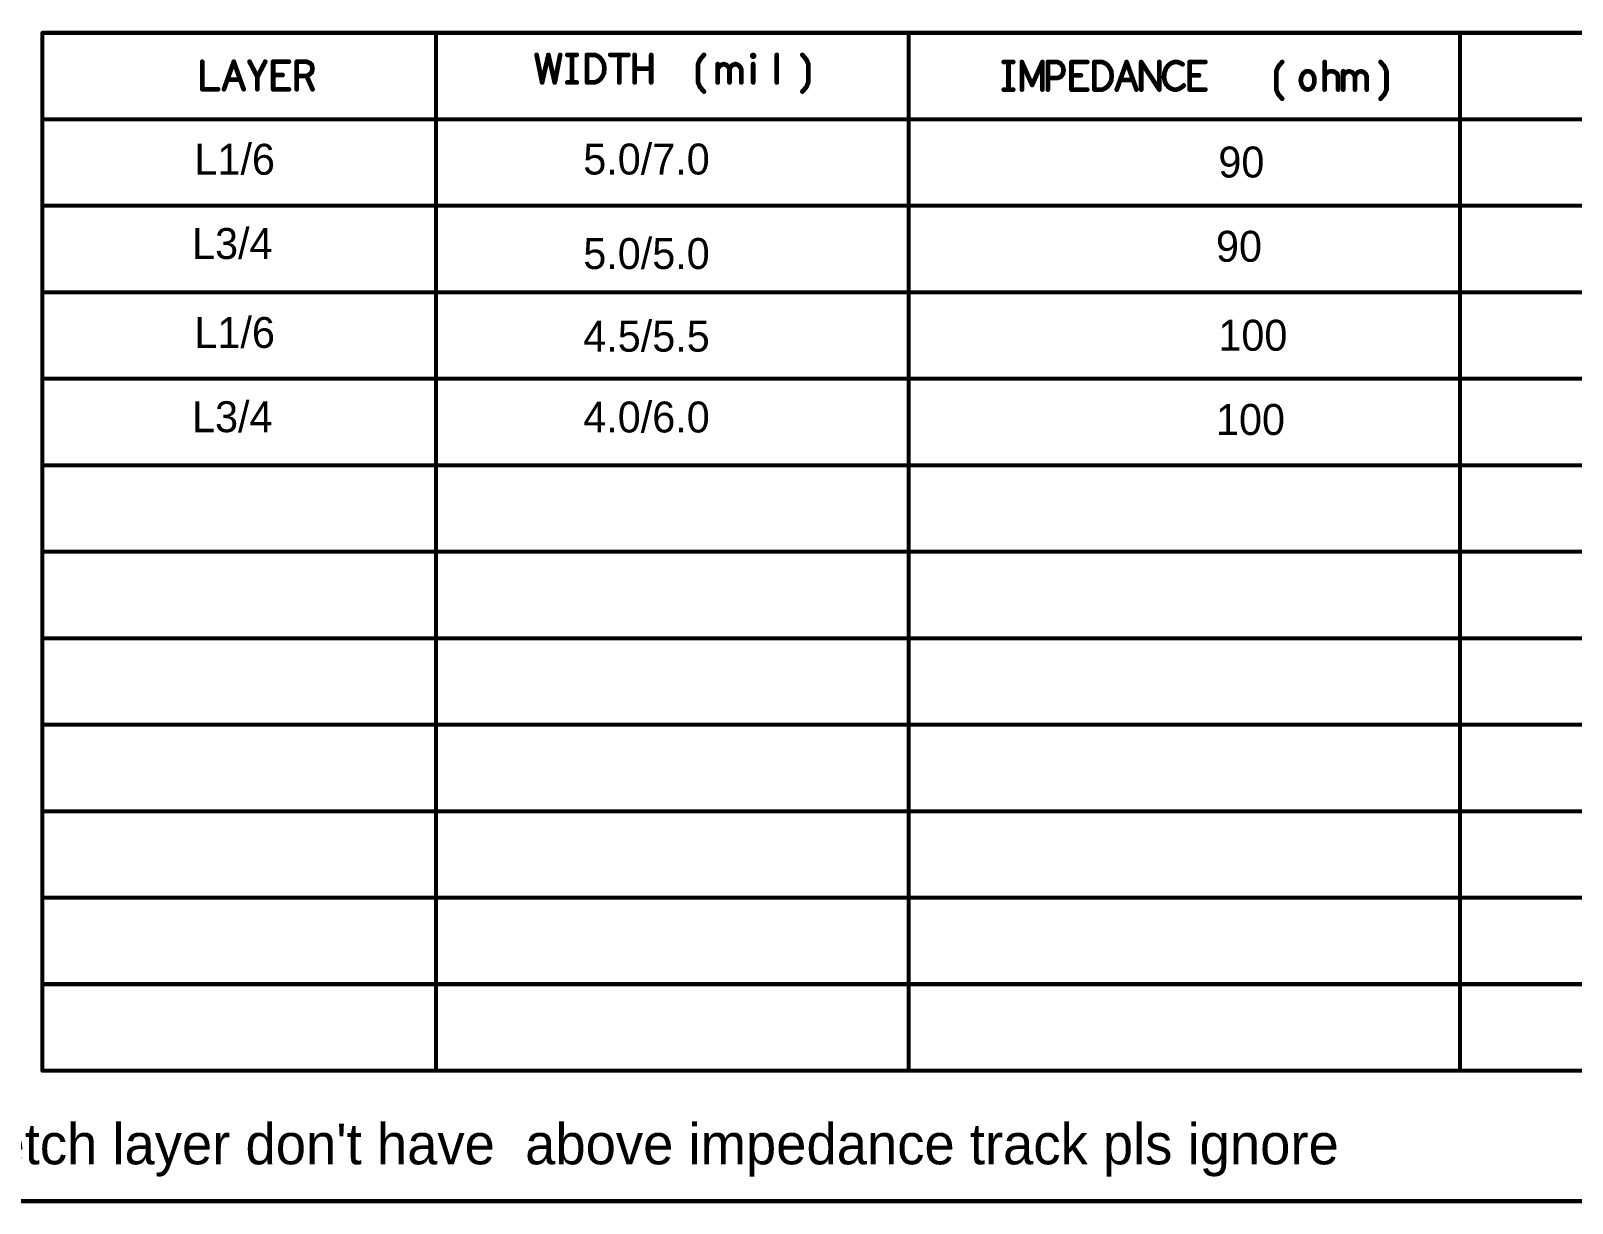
# Model space of a CAD drawing. Extents: x -2963 to -2452, y -1056 to -650.
# Drawn here: x -2617.59 to -2567.88, y -990.13 to -952.31 of the extents above; entities that cross this region are included whole.
import ezdxf

# ---------------------------------------------------------------- set-up
doc = ezdxf.new("R2010")
doc.units = 0
doc.header["$MEASUREMENT"] = 0
doc.layers.add('DRILLDRAWING', color=1, linetype='CONTINUOUS')

msp = doc.modelspace()

# ---------------------------------------------------------------- linework, layer by layer
at = {"layer": 'DRILLDRAWING'}
for points, const_width in [([(-2617.219, -952.376), (-2525.779, -952.376)], 0.13), ([(-2617.219, -952.376), (-2525.779, -952.376)], 0.13), ([(-2617.219, -952.376), (-2525.149, -952.376)], 0.13), ([(-2617.219, -985.856), (-2617.219, -952.376)], 0.13), ([(-2617.219, -952.376), (-2604.519, -952.376)], 0.13), ([(-2617.219, -985.856), (-2617.219, -952.376)], 0.13), ([(-2604.519, -985.856), (-2604.519, -952.376)], 0.13), ([(-2589.279, -952.376), (-2571.499, -952.376)], 0.13), ([(-2589.279, -985.856), (-2589.279, -952.376)], 0.13), ([(-2571.499, -952.376), (-2556.259, -952.376)], 0.13), ([(-2571.499, -985.856), (-2571.499, -952.376)], 0.13), ([(-2571.499, -985.856), (-2571.499, -952.376)], 0.13), ([(-2601.279, -953.087), (-2601.101, -953.976)], 0.152), ([(-2601.101, -953.976), (-2600.898, -953.087)], 0.152), ([(-2600.898, -953.087), (-2600.694, -953.976)], 0.152), ([(-2600.694, -953.976), (-2600.517, -953.087)], 0.152), ([(-2600.288, -953.087), (-2599.983, -953.087)], 0.152), ([(-2600.136, -953.976), (-2600.136, -953.087)], 0.152), ([(-2599.653, -953.976), (-2599.653, -953.087)], 0.152), ([(-2599.653, -953.087), (-2599.399, -953.087)], 0.152), ([(-2599.399, -953.087), (-2599.297, -953.131)], 0.152), ([(-2598.904, -953.087), (-2598.32, -953.087)], 0.152), ([(-2598.612, -953.976), (-2598.612, -953.087)], 0.152), ([(-2598.116, -953.976), (-2598.116, -953.087)], 0.152), ([(-2597.583, -953.976), (-2597.583, -953.087)], 0.152), ([(-2596.008, -953.235), (-2595.881, -953.087)], 0.152), ([(-2594.319, -953.101), (-2594.294, -953.087)], 0.152), ([(-2594.319, -953.131), (-2594.319, -953.101)], 0.152), ([(-2594.294, -953.087), (-2594.268, -953.101)], 0.152), ([(-2594.268, -953.131), (-2594.268, -953.101)], 0.152), ([(-2593.532, -953.976), (-2593.532, -953.087)], 0.152), ([(-2592.706, -953.087), (-2592.579, -953.235)], 0.152), ([(-2612.062, -954.196), (-2612.062, -953.307)], 0.152), ([(-2611.363, -954.196), (-2611.046, -953.307)], 0.152), ([(-2611.046, -953.307), (-2610.728, -954.196)], 0.152), ([(-2610.538, -953.307), (-2610.284, -953.796)], 0.152), ([(-2610.284, -953.796), (-2610.03, -953.307)], 0.152), ([(-2609.776, -954.196), (-2609.776, -953.307)], 0.152), ([(-2609.776, -953.307), (-2609.268, -953.307)], 0.152), ([(-2609.014, -954.196), (-2609.014, -953.307)], 0.152), ([(-2609.014, -953.307), (-2608.696, -953.307)], 0.152), ([(-2608.696, -953.307), (-2608.595, -953.351)], 0.152), ([(-2608.595, -953.351), (-2608.531, -953.41)], 0.152), ([(-2608.531, -953.41), (-2608.506, -953.529)], 0.152), ([(-2608.531, -953.648), (-2608.506, -953.529)], 0.152), ([(-2599.297, -953.131), (-2599.221, -953.19)], 0.152), ([(-2599.221, -953.19), (-2599.158, -953.279)], 0.152), ([(-2599.158, -953.279), (-2599.107, -953.383)], 0.152), ([(-2599.107, -953.383), (-2599.094, -953.531)], 0.152), ([(-2599.107, -953.679), (-2599.094, -953.531)], 0.152), ([(-2598.116, -953.531), (-2597.583, -953.531)], 0.152), ([(-2596.072, -953.383), (-2596.008, -953.235)], 0.152), ([(-2596.072, -953.976), (-2596.072, -953.383)], 0.152), ([(-2595.437, -953.976), (-2595.437, -953.383)], 0.152), ([(-2595.437, -953.546), (-2595.399, -953.472)], 0.152), ([(-2595.399, -953.472), (-2595.335, -953.413)], 0.152), ([(-2595.335, -953.413), (-2595.246, -953.383)], 0.152), ([(-2595.246, -953.383), (-2595.157, -953.413)], 0.152), ([(-2595.157, -953.413), (-2595.094, -953.472)], 0.152), ([(-2595.094, -953.472), (-2595.056, -953.546)], 0.152), ([(-2595.056, -953.546), (-2595.018, -953.472)], 0.152), ([(-2595.056, -953.976), (-2595.056, -953.546)], 0.152), ([(-2595.018, -953.472), (-2594.954, -953.413)], 0.152), ([(-2594.954, -953.413), (-2594.865, -953.383)], 0.152), ([(-2594.865, -953.383), (-2594.776, -953.413)], 0.152), ([(-2594.776, -953.413), (-2594.713, -953.472)], 0.152), ([(-2594.713, -953.472), (-2594.675, -953.561)], 0.152), ([(-2594.675, -953.976), (-2594.675, -953.561)], 0.152), ([(-2594.319, -953.131), (-2594.294, -953.146)], 0.152), ([(-2594.294, -953.146), (-2594.268, -953.131)], 0.152), ([(-2594.294, -953.976), (-2594.294, -953.383)], 0.152), ([(-2592.579, -953.235), (-2592.516, -953.383)], 0.152), ([(-2592.516, -953.976), (-2592.516, -953.383)], 0.152), ([(-2586.21, -953.317), (-2585.905, -953.317)], 0.152), ([(-2586.058, -954.206), (-2586.058, -953.317)], 0.152), ([(-2585.626, -954.206), (-2585.626, -953.317)], 0.152), ([(-2585.626, -953.317), (-2585.296, -954.058)], 0.152), ([(-2585.296, -954.058), (-2584.965, -953.317)], 0.152), ([(-2584.965, -954.206), (-2584.965, -953.317)], 0.152), ([(-2584.788, -954.206), (-2584.788, -953.317)], 0.152), ([(-2584.788, -953.317), (-2584.483, -953.317)], 0.152), ([(-2584.483, -953.317), (-2584.381, -953.361)], 0.152), ([(-2584.381, -953.361), (-2584.305, -953.465)], 0.152), ([(-2584.305, -953.465), (-2584.28, -953.583)], 0.152), ([(-2584.305, -953.702), (-2584.28, -953.583)], 0.152), ([(-2584.026, -954.206), (-2584.026, -953.317)], 0.152), ([(-2584.026, -953.317), (-2583.518, -953.317)], 0.152), ([(-2583.289, -954.206), (-2583.289, -953.317)], 0.152), ([(-2583.289, -953.317), (-2583.035, -953.317)], 0.152), ([(-2583.035, -953.317), (-2582.933, -953.361)], 0.152), ([(-2582.933, -953.361), (-2582.857, -953.42)], 0.152), ([(-2582.857, -953.42), (-2582.794, -953.509)], 0.152), ([(-2582.794, -953.509), (-2582.743, -953.613)], 0.152), ([(-2582.565, -954.206), (-2582.248, -953.317)], 0.152), ([(-2582.248, -953.317), (-2581.93, -954.206)], 0.152), ([(-2581.778, -954.206), (-2581.778, -953.317)], 0.152), ([(-2581.778, -953.317), (-2581.194, -954.206)], 0.152), ([(-2581.194, -954.206), (-2581.194, -953.317)], 0.152), ([(-2581.028, -953.672), (-2580.978, -953.524)], 0.152), ([(-2580.978, -953.524), (-2580.914, -953.435)], 0.152), ([(-2580.914, -953.435), (-2580.825, -953.361)], 0.152), ([(-2580.825, -953.361), (-2580.711, -953.317)], 0.152), ([(-2580.711, -953.317), (-2580.609, -953.317)], 0.152), ([(-2580.609, -953.317), (-2580.52, -953.346)], 0.152), ([(-2580.52, -953.346), (-2580.444, -953.391)], 0.152), ([(-2580.216, -954.206), (-2580.216, -953.317)], 0.152), ([(-2580.216, -953.317), (-2579.708, -953.317)], 0.152), ([(-2577.422, -953.613), (-2577.358, -953.465)], 0.152), ([(-2577.358, -953.465), (-2577.231, -953.317)], 0.152), ([(-2575.86, -954.206), (-2575.86, -953.317)], 0.152), ([(-2574.056, -953.317), (-2573.929, -953.465)], 0.152), ([(-2573.929, -953.465), (-2573.866, -953.613)], 0.152), ([(-2611.249, -953.885), (-2610.842, -953.885)], 0.152), ([(-2610.284, -954.196), (-2610.284, -953.796)], 0.152), ([(-2609.776, -953.736), (-2609.471, -953.736)], 0.152), ([(-2609.014, -953.766), (-2608.696, -953.766)], 0.152), ([(-2608.696, -953.766), (-2608.607, -953.721)], 0.152), ([(-2608.696, -953.766), (-2608.506, -954.196)], 0.152), ([(-2608.607, -953.721), (-2608.531, -953.648)], 0.152), ([(-2600.288, -953.976), (-2599.983, -953.976)], 0.152), ([(-2599.653, -953.976), (-2599.399, -953.976)], 0.152), ([(-2599.399, -953.976), (-2599.297, -953.931)], 0.152), ([(-2599.297, -953.931), (-2599.221, -953.872)], 0.152), ([(-2599.221, -953.872), (-2599.158, -953.783)], 0.152), ([(-2599.158, -953.783), (-2599.107, -953.679)], 0.152), ([(-2596.072, -953.976), (-2596.008, -954.124)], 0.152), ([(-2592.579, -954.124), (-2592.516, -953.976)], 0.152), ([(-2584.788, -953.835), (-2584.483, -953.835)], 0.152), ([(-2584.483, -953.835), (-2584.369, -953.791)], 0.152), ([(-2584.369, -953.791), (-2584.305, -953.702)], 0.152), ([(-2584.026, -953.746), (-2583.721, -953.746)], 0.152), ([(-2582.933, -954.161), (-2582.857, -954.102)], 0.152), ([(-2582.857, -954.102), (-2582.794, -954.013)], 0.152), ([(-2582.794, -954.013), (-2582.743, -953.909)], 0.152), ([(-2582.743, -953.613), (-2582.73, -953.761)], 0.152), ([(-2582.743, -953.909), (-2582.73, -953.761)], 0.152), ([(-2582.451, -953.895), (-2582.044, -953.895)], 0.152), ([(-2581.041, -953.806), (-2581.028, -953.672)], 0.152), ([(-2581.041, -953.806), (-2581.016, -953.939)], 0.152), ([(-2581.016, -953.939), (-2580.978, -954.028)], 0.152), ([(-2580.978, -954.028), (-2580.901, -954.117)], 0.152), ([(-2580.47, -954.131), (-2580.406, -954.072)], 0.152), ([(-2580.216, -953.746), (-2579.911, -953.746)], 0.152), ([(-2577.422, -954.206), (-2577.422, -953.613)], 0.152), ([(-2576.634, -953.909), (-2576.609, -953.791)], 0.152), ([(-2576.634, -953.909), (-2576.609, -954.028)], 0.152), ([(-2576.609, -953.791), (-2576.558, -953.687)], 0.152), ([(-2576.609, -954.028), (-2576.558, -954.131)], 0.152), ([(-2576.558, -953.687), (-2576.482, -953.628)], 0.152), ([(-2576.482, -953.628), (-2576.406, -953.613)], 0.152), ([(-2576.406, -953.613), (-2576.329, -953.628)], 0.152), ([(-2576.329, -953.628), (-2576.253, -953.687)], 0.152), ([(-2576.253, -953.687), (-2576.202, -953.791)], 0.152), ([(-2576.253, -954.131), (-2576.202, -954.028)], 0.152), ([(-2576.202, -953.791), (-2576.19, -953.909)], 0.152), ([(-2576.202, -954.028), (-2576.19, -953.909)], 0.152), ([(-2575.86, -953.746), (-2575.796, -953.672)], 0.152), ([(-2575.796, -953.672), (-2575.733, -953.628)], 0.152), ([(-2575.733, -953.628), (-2575.631, -953.613)], 0.152), ([(-2575.631, -953.613), (-2575.555, -953.628)], 0.152), ([(-2575.555, -953.628), (-2575.466, -953.687)], 0.152), ([(-2575.466, -953.687), (-2575.428, -953.776)], 0.152), ([(-2575.428, -954.206), (-2575.428, -953.776)], 0.152), ([(-2575.263, -954.206), (-2575.263, -953.613)], 0.152), ([(-2575.263, -953.776), (-2575.225, -953.702)], 0.152), ([(-2575.225, -953.702), (-2575.161, -953.643)], 0.152), ([(-2575.161, -953.643), (-2575.072, -953.613)], 0.152), ([(-2575.072, -953.613), (-2574.983, -953.643)], 0.152), ([(-2574.983, -953.643), (-2574.92, -953.702)], 0.152), ([(-2574.92, -953.702), (-2574.882, -953.776)], 0.152), ([(-2574.882, -953.776), (-2574.844, -953.702)], 0.152), ([(-2574.882, -954.206), (-2574.882, -953.776)], 0.152), ([(-2574.844, -953.702), (-2574.78, -953.643)], 0.152), ([(-2574.78, -953.643), (-2574.691, -953.613)], 0.152), ([(-2574.691, -953.613), (-2574.602, -953.643)], 0.152), ([(-2574.602, -953.643), (-2574.539, -953.702)], 0.152), ([(-2574.539, -953.702), (-2574.501, -953.791)], 0.152), ([(-2574.501, -954.206), (-2574.501, -953.791)], 0.152), ([(-2573.866, -954.206), (-2573.866, -953.613)], 0.152), ([(-2612.062, -954.196), (-2611.554, -954.196)], 0.152), ([(-2609.776, -954.196), (-2609.268, -954.196)], 0.152), ([(-2596.008, -954.124), (-2595.881, -954.272)], 0.152), ([(-2592.706, -954.272), (-2592.579, -954.124)], 0.152), ([(-2586.21, -954.206), (-2585.905, -954.206)], 0.152), ([(-2584.026, -954.206), (-2583.518, -954.206)], 0.152), ([(-2583.289, -954.206), (-2583.035, -954.206)], 0.152), ([(-2583.035, -954.206), (-2582.933, -954.161)], 0.152), ([(-2580.901, -954.117), (-2580.813, -954.176)], 0.152), ([(-2580.813, -954.176), (-2580.724, -954.206)], 0.152), ([(-2580.724, -954.206), (-2580.635, -954.206)], 0.152), ([(-2580.635, -954.206), (-2580.546, -954.176)], 0.152), ([(-2580.546, -954.176), (-2580.47, -954.131)], 0.152), ([(-2580.216, -954.206), (-2579.708, -954.206)], 0.152), ([(-2577.422, -954.206), (-2577.358, -954.354)], 0.152), ([(-2577.358, -954.354), (-2577.231, -954.502)], 0.152), ([(-2576.558, -954.131), (-2576.482, -954.191)], 0.152), ([(-2576.482, -954.191), (-2576.406, -954.206)], 0.152), ([(-2576.406, -954.206), (-2576.329, -954.191)], 0.152), ([(-2576.329, -954.191), (-2576.253, -954.131)], 0.152), ([(-2574.056, -954.502), (-2573.929, -954.354)], 0.152), ([(-2573.929, -954.354), (-2573.866, -954.206)], 0.152), ([(-2617.219, -955.166), (-2525.149, -955.166)], 0.13), ([(-2617.219, -955.166), (-2525.779, -955.166)], 0.13), ([(-2617.219, -957.956), (-2525.149, -957.956)], 0.13), ([(-2617.219, -957.956), (-2525.779, -957.956)], 0.13), ([(-2617.219, -960.746), (-2525.149, -960.746)], 0.13), ([(-2617.219, -960.746), (-2525.779, -960.746)], 0.13), ([(-2617.219, -963.536), (-2525.149, -963.536)], 0.13), ([(-2617.219, -963.536), (-2525.779, -963.536)], 0.13), ([(-2617.219, -966.326), (-2525.149, -966.326)], 0.13), ([(-2617.219, -966.326), (-2525.779, -966.326)], 0.13), ([(-2617.219, -969.116), (-2525.149, -969.116)], 0.13), ([(-2617.219, -969.116), (-2525.779, -969.116)], 0.13), ([(-2617.219, -971.906), (-2525.149, -971.906)], 0.13), ([(-2617.219, -971.906), (-2525.779, -971.906)], 0.13), ([(-2617.219, -974.696), (-2525.149, -974.696)], 0.13), ([(-2617.219, -974.696), (-2525.779, -974.696)], 0.13), ([(-2617.219, -977.486), (-2525.149, -977.486)], 0.13), ([(-2617.219, -977.486), (-2525.779, -977.486)], 0.13), ([(-2617.219, -980.276), (-2525.149, -980.276)], 0.13), ([(-2617.219, -980.276), (-2525.779, -980.276)], 0.13), ([(-2617.219, -983.066), (-2525.149, -983.066)], 0.13), ([(-2617.219, -983.066), (-2525.779, -983.066)], 0.13), ([(-2617.219, -985.856), (-2525.149, -985.856)], 0.13), ([(-2617.219, -985.856), (-2604.519, -985.856)], 0.13), ([(-2617.219, -985.856), (-2525.149, -985.856)], 0.13), ([(-2617.219, -985.856), (-2525.779, -985.856)], 0.13), ([(-2589.279, -985.856), (-2571.499, -985.856)], 0.13), ([(-2571.499, -985.856), (-2556.259, -985.856)], 0.13), ([(-2625.691, -990.067), (-2517.741, -990.067)], 0.13)]:
    msp.add_lwpolyline(points, dxfattribs=dict(at, const_width=const_width))
for points, const_width in [([(-2617.251, -952.376, 1), (-2617.186, -952.376, 1)], 0.065), ([(-2617.251, -952.376, 1), (-2617.186, -952.376, 1)], 0.065), ([(-2617.251, -952.376, 1), (-2617.186, -952.376, 1)], 0.065), ([(-2617.251, -952.376, 1), (-2617.186, -952.376, 1)], 0.065), ([(-2617.251, -952.376, 1), (-2617.186, -952.376, 1)], 0.065), ([(-2617.251, -952.376, 1), (-2617.186, -952.376, 1)], 0.065), ([(-2604.551, -952.376, 1), (-2604.486, -952.376, 1)], 0.065), ([(-2604.551, -952.376, 1), (-2604.486, -952.376, 1)], 0.065), ([(-2589.311, -952.376, 1), (-2589.246, -952.376, 1)], 0.065), ([(-2589.311, -952.376, 1), (-2589.246, -952.376, 1)], 0.065), ([(-2571.531, -952.376, 1), (-2571.466, -952.376, 1)], 0.065), ([(-2571.531, -952.376, 1), (-2571.466, -952.376, 1)], 0.065), ([(-2571.531, -952.376, 1), (-2571.466, -952.376, 1)], 0.065), ([(-2571.531, -952.376, 1), (-2571.466, -952.376, 1)], 0.065), ([(-2601.317, -953.087, 1), (-2601.241, -953.087, 1)], 0.0762), ([(-2600.936, -953.087, 1), (-2600.86, -953.087, 1)], 0.0762), ([(-2600.936, -953.087, 1), (-2600.86, -953.087, 1)], 0.0762), ([(-2600.555, -953.087, 1), (-2600.479, -953.087, 1)], 0.0762), ([(-2600.326, -953.087, 1), (-2600.25, -953.087, 1)], 0.0762), ([(-2600.174, -953.087, 1), (-2600.098, -953.087, 1)], 0.0762), ([(-2600.021, -953.087, 1), (-2599.945, -953.087, 1)], 0.0762), ([(-2599.691, -953.087, 1), (-2599.615, -953.087, 1)], 0.0762), ([(-2599.691, -953.087, 1), (-2599.615, -953.087, 1)], 0.0762), ([(-2599.437, -953.087, 1), (-2599.361, -953.087, 1)], 0.0762), ([(-2599.437, -953.087, 1), (-2599.361, -953.087, 1)], 0.0762), ([(-2598.942, -953.087, 1), (-2598.866, -953.087, 1)], 0.0762), ([(-2598.65, -953.087, 1), (-2598.574, -953.087, 1)], 0.0762), ([(-2598.358, -953.087, 1), (-2598.281, -953.087, 1)], 0.0762), ([(-2598.154, -953.087, 1), (-2598.078, -953.087, 1)], 0.0762), ([(-2597.621, -953.087, 1), (-2597.545, -953.087, 1)], 0.0762), ([(-2595.919, -953.087, 1), (-2595.843, -953.087, 1)], 0.0762), ([(-2594.357, -953.101, 1), (-2594.281, -953.101, 1)], 0.0762), ([(-2594.357, -953.101, 1), (-2594.281, -953.101, 1)], 0.0762), ([(-2594.332, -953.087, 1), (-2594.256, -953.087, 1)], 0.0762), ([(-2594.332, -953.087, 1), (-2594.256, -953.087, 1)], 0.0762), ([(-2594.306, -953.101, 1), (-2594.23, -953.101, 1)], 0.0762), ([(-2594.306, -953.101, 1), (-2594.23, -953.101, 1)], 0.0762), ([(-2593.57, -953.087, 1), (-2593.494, -953.087, 1)], 0.0762), ([(-2592.744, -953.087, 1), (-2592.668, -953.087, 1)], 0.0762), ([(-2612.1, -953.307, 1), (-2612.024, -953.307, 1)], 0.0762), ([(-2611.084, -953.307, 1), (-2611.008, -953.307, 1)], 0.0762), ([(-2611.084, -953.307, 1), (-2611.008, -953.307, 1)], 0.0762), ([(-2610.576, -953.307, 1), (-2610.5, -953.307, 1)], 0.0762), ([(-2610.068, -953.307, 1), (-2609.992, -953.307, 1)], 0.0762), ([(-2609.814, -953.307, 1), (-2609.738, -953.307, 1)], 0.0762), ([(-2609.814, -953.307, 1), (-2609.738, -953.307, 1)], 0.0762), ([(-2609.306, -953.307, 1), (-2609.23, -953.307, 1)], 0.0762), ([(-2609.052, -953.307, 1), (-2608.976, -953.307, 1)], 0.0762), ([(-2609.052, -953.307, 1), (-2608.976, -953.307, 1)], 0.0762), ([(-2608.734, -953.307, 1), (-2608.658, -953.307, 1)], 0.0762), ([(-2608.734, -953.307, 1), (-2608.658, -953.307, 1)], 0.0762), ([(-2608.633, -953.351, 1), (-2608.556, -953.351, 1)], 0.0762), ([(-2608.633, -953.351, 1), (-2608.556, -953.351, 1)], 0.0762), ([(-2608.569, -953.41, 1), (-2608.493, -953.41, 1)], 0.0762), ([(-2608.569, -953.41, 1), (-2608.493, -953.41, 1)], 0.0762), ([(-2608.544, -953.529, 1), (-2608.468, -953.529, 1)], 0.0762), ([(-2608.544, -953.529, 1), (-2608.468, -953.529, 1)], 0.0762), ([(-2599.336, -953.131, 1), (-2599.259, -953.131, 1)], 0.0762), ([(-2599.336, -953.131, 1), (-2599.259, -953.131, 1)], 0.0762), ([(-2599.259, -953.19, 1), (-2599.183, -953.19, 1)], 0.0762), ([(-2599.259, -953.19, 1), (-2599.183, -953.19, 1)], 0.0762), ([(-2599.196, -953.279, 1), (-2599.12, -953.279, 1)], 0.0762), ([(-2599.196, -953.279, 1), (-2599.12, -953.279, 1)], 0.0762), ([(-2599.145, -953.383, 1), (-2599.069, -953.383, 1)], 0.0762), ([(-2599.145, -953.383, 1), (-2599.069, -953.383, 1)], 0.0762), ([(-2599.132, -953.531, 1), (-2599.056, -953.531, 1)], 0.0762), ([(-2599.132, -953.531, 1), (-2599.056, -953.531, 1)], 0.0762), ([(-2598.154, -953.531, 1), (-2598.078, -953.531, 1)], 0.0762), ([(-2597.621, -953.531, 1), (-2597.545, -953.531, 1)], 0.0762), ([(-2596.11, -953.383, 1), (-2596.034, -953.383, 1)], 0.0762), ([(-2596.11, -953.383, 1), (-2596.034, -953.383, 1)], 0.0762), ([(-2596.046, -953.235, 1), (-2595.97, -953.235, 1)], 0.0762), ([(-2596.046, -953.235, 1), (-2595.97, -953.235, 1)], 0.0762), ([(-2595.475, -953.383, 1), (-2595.399, -953.383, 1)], 0.0762), ([(-2595.475, -953.546, 1), (-2595.399, -953.546, 1)], 0.0762), ([(-2595.437, -953.472, 1), (-2595.36, -953.472, 1)], 0.0762), ([(-2595.437, -953.472, 1), (-2595.36, -953.472, 1)], 0.0762), ([(-2595.373, -953.413, 1), (-2595.297, -953.413, 1)], 0.0762), ([(-2595.373, -953.413, 1), (-2595.297, -953.413, 1)], 0.0762), ([(-2595.284, -953.383, 1), (-2595.208, -953.383, 1)], 0.0762), ([(-2595.284, -953.383, 1), (-2595.208, -953.383, 1)], 0.0762), ([(-2595.195, -953.413, 1), (-2595.119, -953.413, 1)], 0.0762), ([(-2595.195, -953.413, 1), (-2595.119, -953.413, 1)], 0.0762), ([(-2595.132, -953.472, 1), (-2595.056, -953.472, 1)], 0.0762), ([(-2595.132, -953.472, 1), (-2595.056, -953.472, 1)], 0.0762), ([(-2595.094, -953.546, 1), (-2595.018, -953.546, 1)], 0.0762), ([(-2595.094, -953.546, 1), (-2595.018, -953.546, 1)], 0.0762), ([(-2595.094, -953.546, 1), (-2595.018, -953.546, 1)], 0.0762), ([(-2595.056, -953.472, 1), (-2594.979, -953.472, 1)], 0.0762), ([(-2595.056, -953.472, 1), (-2594.979, -953.472, 1)], 0.0762), ([(-2594.992, -953.413, 1), (-2594.916, -953.413, 1)], 0.0762), ([(-2594.992, -953.413, 1), (-2594.916, -953.413, 1)], 0.0762), ([(-2594.903, -953.383, 1), (-2594.827, -953.383, 1)], 0.0762), ([(-2594.903, -953.383, 1), (-2594.827, -953.383, 1)], 0.0762), ([(-2594.814, -953.413, 1), (-2594.738, -953.413, 1)], 0.0762), ([(-2594.814, -953.413, 1), (-2594.738, -953.413, 1)], 0.0762), ([(-2594.751, -953.472, 1), (-2594.675, -953.472, 1)], 0.0762), ([(-2594.751, -953.472, 1), (-2594.675, -953.472, 1)], 0.0762), ([(-2594.713, -953.561, 1), (-2594.637, -953.561, 1)], 0.0762), ([(-2594.713, -953.561, 1), (-2594.637, -953.561, 1)], 0.0762), ([(-2594.357, -953.131, 1), (-2594.281, -953.131, 1)], 0.0762), ([(-2594.357, -953.131, 1), (-2594.281, -953.131, 1)], 0.0762), ([(-2594.332, -953.146, 1), (-2594.256, -953.146, 1)], 0.0762), ([(-2594.332, -953.146, 1), (-2594.256, -953.146, 1)], 0.0762), ([(-2594.332, -953.383, 1), (-2594.256, -953.383, 1)], 0.0762), ([(-2594.306, -953.131, 1), (-2594.23, -953.131, 1)], 0.0762), ([(-2594.306, -953.131, 1), (-2594.23, -953.131, 1)], 0.0762), ([(-2592.617, -953.235, 1), (-2592.541, -953.235, 1)], 0.0762), ([(-2592.617, -953.235, 1), (-2592.541, -953.235, 1)], 0.0762), ([(-2592.554, -953.383, 1), (-2592.478, -953.383, 1)], 0.0762), ([(-2592.554, -953.383, 1), (-2592.478, -953.383, 1)], 0.0762), ([(-2586.248, -953.317, 1), (-2586.172, -953.317, 1)], 0.0762), ([(-2586.096, -953.317, 1), (-2586.02, -953.317, 1)], 0.0762), ([(-2585.943, -953.317, 1), (-2585.867, -953.317, 1)], 0.0762), ([(-2585.664, -953.317, 1), (-2585.588, -953.317, 1)], 0.0762), ([(-2585.664, -953.317, 1), (-2585.588, -953.317, 1)], 0.0762), ([(-2585.004, -953.317, 1), (-2584.927, -953.317, 1)], 0.0762), ([(-2585.004, -953.317, 1), (-2584.927, -953.317, 1)], 0.0762), ([(-2584.826, -953.317, 1), (-2584.75, -953.317, 1)], 0.0762), ([(-2584.826, -953.317, 1), (-2584.75, -953.317, 1)], 0.0762), ([(-2584.521, -953.317, 1), (-2584.445, -953.317, 1)], 0.0762), ([(-2584.521, -953.317, 1), (-2584.445, -953.317, 1)], 0.0762), ([(-2584.419, -953.361, 1), (-2584.343, -953.361, 1)], 0.0762), ([(-2584.419, -953.361, 1), (-2584.343, -953.361, 1)], 0.0762), ([(-2584.343, -953.465, 1), (-2584.267, -953.465, 1)], 0.0762), ([(-2584.343, -953.465, 1), (-2584.267, -953.465, 1)], 0.0762), ([(-2584.318, -953.583, 1), (-2584.242, -953.583, 1)], 0.0762), ([(-2584.318, -953.583, 1), (-2584.242, -953.583, 1)], 0.0762), ([(-2584.064, -953.317, 1), (-2583.988, -953.317, 1)], 0.0762), ([(-2584.064, -953.317, 1), (-2583.988, -953.317, 1)], 0.0762), ([(-2583.556, -953.317, 1), (-2583.48, -953.317, 1)], 0.0762), ([(-2583.327, -953.317, 1), (-2583.251, -953.317, 1)], 0.0762), ([(-2583.327, -953.317, 1), (-2583.251, -953.317, 1)], 0.0762), ([(-2583.073, -953.317, 1), (-2582.997, -953.317, 1)], 0.0762), ([(-2583.073, -953.317, 1), (-2582.997, -953.317, 1)], 0.0762), ([(-2582.972, -953.361, 1), (-2582.895, -953.361, 1)], 0.0762), ([(-2582.972, -953.361, 1), (-2582.895, -953.361, 1)], 0.0762), ([(-2582.895, -953.42, 1), (-2582.819, -953.42, 1)], 0.0762), ([(-2582.895, -953.42, 1), (-2582.819, -953.42, 1)], 0.0762), ([(-2582.832, -953.509, 1), (-2582.756, -953.509, 1)], 0.0762), ([(-2582.832, -953.509, 1), (-2582.756, -953.509, 1)], 0.0762), ([(-2582.286, -953.317, 1), (-2582.21, -953.317, 1)], 0.0762), ([(-2582.286, -953.317, 1), (-2582.21, -953.317, 1)], 0.0762), ([(-2581.816, -953.317, 1), (-2581.74, -953.317, 1)], 0.0762), ([(-2581.816, -953.317, 1), (-2581.74, -953.317, 1)], 0.0762), ([(-2581.232, -953.317, 1), (-2581.155, -953.317, 1)], 0.0762), ([(-2581.016, -953.524, 1), (-2580.94, -953.524, 1)], 0.0762), ([(-2581.016, -953.524, 1), (-2580.94, -953.524, 1)], 0.0762), ([(-2580.952, -953.435, 1), (-2580.876, -953.435, 1)], 0.0762), ([(-2580.952, -953.435, 1), (-2580.876, -953.435, 1)], 0.0762), ([(-2580.863, -953.361, 1), (-2580.787, -953.361, 1)], 0.0762), ([(-2580.863, -953.361, 1), (-2580.787, -953.361, 1)], 0.0762), ([(-2580.749, -953.317, 1), (-2580.673, -953.317, 1)], 0.0762), ([(-2580.749, -953.317, 1), (-2580.673, -953.317, 1)], 0.0762), ([(-2580.647, -953.317, 1), (-2580.571, -953.317, 1)], 0.0762), ([(-2580.647, -953.317, 1), (-2580.571, -953.317, 1)], 0.0762), ([(-2580.559, -953.346, 1), (-2580.482, -953.346, 1)], 0.0762), ([(-2580.559, -953.346, 1), (-2580.482, -953.346, 1)], 0.0762), ([(-2580.482, -953.391, 1), (-2580.406, -953.391, 1)], 0.0762), ([(-2580.254, -953.317, 1), (-2580.178, -953.317, 1)], 0.0762), ([(-2580.254, -953.317, 1), (-2580.178, -953.317, 1)], 0.0762), ([(-2579.746, -953.317, 1), (-2579.67, -953.317, 1)], 0.0762), ([(-2577.396, -953.465, 1), (-2577.32, -953.465, 1)], 0.0762), ([(-2577.396, -953.465, 1), (-2577.32, -953.465, 1)], 0.0762), ([(-2577.269, -953.317, 1), (-2577.193, -953.317, 1)], 0.0762), ([(-2575.898, -953.317, 1), (-2575.821, -953.317, 1)], 0.0762), ([(-2574.094, -953.317, 1), (-2574.018, -953.317, 1)], 0.0762), ([(-2573.967, -953.465, 1), (-2573.891, -953.465, 1)], 0.0762), ([(-2573.967, -953.465, 1), (-2573.891, -953.465, 1)], 0.0762), ([(-2611.287, -953.885, 1), (-2611.211, -953.885, 1)], 0.0762), ([(-2610.881, -953.885, 1), (-2610.804, -953.885, 1)], 0.0762), ([(-2610.322, -953.796, 1), (-2610.246, -953.796, 1)], 0.0762), ([(-2610.322, -953.796, 1), (-2610.246, -953.796, 1)], 0.0762), ([(-2610.322, -953.796, 1), (-2610.246, -953.796, 1)], 0.0762), ([(-2609.814, -953.736, 1), (-2609.738, -953.736, 1)], 0.0762), ([(-2609.509, -953.736, 1), (-2609.433, -953.736, 1)], 0.0762), ([(-2609.052, -953.766, 1), (-2608.976, -953.766, 1)], 0.0762), ([(-2608.734, -953.766, 1), (-2608.658, -953.766, 1)], 0.0762), ([(-2608.734, -953.766, 1), (-2608.658, -953.766, 1)], 0.0762), ([(-2608.734, -953.766, 1), (-2608.658, -953.766, 1)], 0.0762), ([(-2608.645, -953.721, 1), (-2608.569, -953.721, 1)], 0.0762), ([(-2608.645, -953.721, 1), (-2608.569, -953.721, 1)], 0.0762), ([(-2608.569, -953.648, 1), (-2608.493, -953.648, 1)], 0.0762), ([(-2608.569, -953.648, 1), (-2608.493, -953.648, 1)], 0.0762), ([(-2601.139, -953.976, 1), (-2601.063, -953.976, 1)], 0.0762), ([(-2601.139, -953.976, 1), (-2601.063, -953.976, 1)], 0.0762), ([(-2600.733, -953.976, 1), (-2600.656, -953.976, 1)], 0.0762), ([(-2600.733, -953.976, 1), (-2600.656, -953.976, 1)], 0.0762), ([(-2600.326, -953.976, 1), (-2600.25, -953.976, 1)], 0.0762), ([(-2600.174, -953.976, 1), (-2600.098, -953.976, 1)], 0.0762), ([(-2600.021, -953.976, 1), (-2599.945, -953.976, 1)], 0.0762), ([(-2599.691, -953.976, 1), (-2599.615, -953.976, 1)], 0.0762), ([(-2599.691, -953.976, 1), (-2599.615, -953.976, 1)], 0.0762), ([(-2599.437, -953.976, 1), (-2599.361, -953.976, 1)], 0.0762), ([(-2599.437, -953.976, 1), (-2599.361, -953.976, 1)], 0.0762), ([(-2599.336, -953.931, 1), (-2599.259, -953.931, 1)], 0.0762), ([(-2599.336, -953.931, 1), (-2599.259, -953.931, 1)], 0.0762), ([(-2599.259, -953.872, 1), (-2599.183, -953.872, 1)], 0.0762), ([(-2599.259, -953.872, 1), (-2599.183, -953.872, 1)], 0.0762), ([(-2599.196, -953.783, 1), (-2599.12, -953.783, 1)], 0.0762), ([(-2599.196, -953.783, 1), (-2599.12, -953.783, 1)], 0.0762), ([(-2599.145, -953.679, 1), (-2599.069, -953.679, 1)], 0.0762), ([(-2599.145, -953.679, 1), (-2599.069, -953.679, 1)], 0.0762), ([(-2598.65, -953.976, 1), (-2598.574, -953.976, 1)], 0.0762), ([(-2598.154, -953.976, 1), (-2598.078, -953.976, 1)], 0.0762), ([(-2597.621, -953.976, 1), (-2597.545, -953.976, 1)], 0.0762), ([(-2596.11, -953.976, 1), (-2596.034, -953.976, 1)], 0.0762), ([(-2596.11, -953.976, 1), (-2596.034, -953.976, 1)], 0.0762), ([(-2595.475, -953.976, 1), (-2595.399, -953.976, 1)], 0.0762), ([(-2595.094, -953.976, 1), (-2595.018, -953.976, 1)], 0.0762), ([(-2594.713, -953.976, 1), (-2594.637, -953.976, 1)], 0.0762), ([(-2594.332, -953.976, 1), (-2594.256, -953.976, 1)], 0.0762), ([(-2593.57, -953.976, 1), (-2593.494, -953.976, 1)], 0.0762), ([(-2592.554, -953.976, 1), (-2592.478, -953.976, 1)], 0.0762), ([(-2592.554, -953.976, 1), (-2592.478, -953.976, 1)], 0.0762), ([(-2585.334, -954.058, 1), (-2585.258, -954.058, 1)], 0.0762), ([(-2585.334, -954.058, 1), (-2585.258, -954.058, 1)], 0.0762), ([(-2584.826, -953.835, 1), (-2584.75, -953.835, 1)], 0.0762), ([(-2584.521, -953.835, 1), (-2584.445, -953.835, 1)], 0.0762), ([(-2584.521, -953.835, 1), (-2584.445, -953.835, 1)], 0.0762), ([(-2584.407, -953.791, 1), (-2584.33, -953.791, 1)], 0.0762), ([(-2584.407, -953.791, 1), (-2584.33, -953.791, 1)], 0.0762), ([(-2584.343, -953.702, 1), (-2584.267, -953.702, 1)], 0.0762), ([(-2584.343, -953.702, 1), (-2584.267, -953.702, 1)], 0.0762), ([(-2584.064, -953.746, 1), (-2583.988, -953.746, 1)], 0.0762), ([(-2583.759, -953.746, 1), (-2583.683, -953.746, 1)], 0.0762), ([(-2582.895, -954.102, 1), (-2582.819, -954.102, 1)], 0.0762), ([(-2582.895, -954.102, 1), (-2582.819, -954.102, 1)], 0.0762), ([(-2582.832, -954.013, 1), (-2582.756, -954.013, 1)], 0.0762), ([(-2582.832, -954.013, 1), (-2582.756, -954.013, 1)], 0.0762), ([(-2582.781, -953.613, 1), (-2582.705, -953.613, 1)], 0.0762), ([(-2582.781, -953.613, 1), (-2582.705, -953.613, 1)], 0.0762), ([(-2582.781, -953.909, 1), (-2582.705, -953.909, 1)], 0.0762), ([(-2582.781, -953.909, 1), (-2582.705, -953.909, 1)], 0.0762), ([(-2582.768, -953.761, 1), (-2582.692, -953.761, 1)], 0.0762), ([(-2582.768, -953.761, 1), (-2582.692, -953.761, 1)], 0.0762), ([(-2582.489, -953.895, 1), (-2582.413, -953.895, 1)], 0.0762), ([(-2582.083, -953.895, 1), (-2582.006, -953.895, 1)], 0.0762), ([(-2581.079, -953.806, 1), (-2581.003, -953.806, 1)], 0.0762), ([(-2581.079, -953.806, 1), (-2581.003, -953.806, 1)], 0.0762), ([(-2581.067, -953.672, 1), (-2580.99, -953.672, 1)], 0.0762), ([(-2581.067, -953.672, 1), (-2580.99, -953.672, 1)], 0.0762), ([(-2581.054, -953.939, 1), (-2580.978, -953.939, 1)], 0.0762), ([(-2581.054, -953.939, 1), (-2580.978, -953.939, 1)], 0.0762), ([(-2581.016, -954.028, 1), (-2580.94, -954.028, 1)], 0.0762), ([(-2581.016, -954.028, 1), (-2580.94, -954.028, 1)], 0.0762), ([(-2580.444, -954.072, 1), (-2580.368, -954.072, 1)], 0.0762), ([(-2580.254, -953.746, 1), (-2580.178, -953.746, 1)], 0.0762), ([(-2579.949, -953.746, 1), (-2579.873, -953.746, 1)], 0.0762), ([(-2577.46, -953.613, 1), (-2577.384, -953.613, 1)], 0.0762), ([(-2577.46, -953.613, 1), (-2577.384, -953.613, 1)], 0.0762), ([(-2576.672, -953.909, 1), (-2576.596, -953.909, 1)], 0.0762), ([(-2576.672, -953.909, 1), (-2576.596, -953.909, 1)], 0.0762), ([(-2576.647, -953.791, 1), (-2576.571, -953.791, 1)], 0.0762), ([(-2576.647, -953.791, 1), (-2576.571, -953.791, 1)], 0.0762), ([(-2576.647, -954.028, 1), (-2576.571, -954.028, 1)], 0.0762), ([(-2576.647, -954.028, 1), (-2576.571, -954.028, 1)], 0.0762), ([(-2576.596, -953.687, 1), (-2576.52, -953.687, 1)], 0.0762), ([(-2576.596, -953.687, 1), (-2576.52, -953.687, 1)], 0.0762), ([(-2576.52, -953.628, 1), (-2576.444, -953.628, 1)], 0.0762), ([(-2576.52, -953.628, 1), (-2576.444, -953.628, 1)], 0.0762), ([(-2576.444, -953.613, 1), (-2576.368, -953.613, 1)], 0.0762), ([(-2576.444, -953.613, 1), (-2576.368, -953.613, 1)], 0.0762), ([(-2576.368, -953.628, 1), (-2576.291, -953.628, 1)], 0.0762), ([(-2576.368, -953.628, 1), (-2576.291, -953.628, 1)], 0.0762), ([(-2576.291, -953.687, 1), (-2576.215, -953.687, 1)], 0.0762), ([(-2576.291, -953.687, 1), (-2576.215, -953.687, 1)], 0.0762), ([(-2576.241, -953.791, 1), (-2576.164, -953.791, 1)], 0.0762), ([(-2576.241, -953.791, 1), (-2576.164, -953.791, 1)], 0.0762), ([(-2576.241, -954.028, 1), (-2576.164, -954.028, 1)], 0.0762), ([(-2576.241, -954.028, 1), (-2576.164, -954.028, 1)], 0.0762), ([(-2576.228, -953.909, 1), (-2576.152, -953.909, 1)], 0.0762), ([(-2576.228, -953.909, 1), (-2576.152, -953.909, 1)], 0.0762), ([(-2575.898, -953.746, 1), (-2575.821, -953.746, 1)], 0.0762), ([(-2575.834, -953.672, 1), (-2575.758, -953.672, 1)], 0.0762), ([(-2575.834, -953.672, 1), (-2575.758, -953.672, 1)], 0.0762), ([(-2575.771, -953.628, 1), (-2575.694, -953.628, 1)], 0.0762), ([(-2575.771, -953.628, 1), (-2575.694, -953.628, 1)], 0.0762), ([(-2575.669, -953.613, 1), (-2575.593, -953.613, 1)], 0.0762), ([(-2575.669, -953.613, 1), (-2575.593, -953.613, 1)], 0.0762), ([(-2575.593, -953.628, 1), (-2575.517, -953.628, 1)], 0.0762), ([(-2575.593, -953.628, 1), (-2575.517, -953.628, 1)], 0.0762), ([(-2575.504, -953.687, 1), (-2575.428, -953.687, 1)], 0.0762), ([(-2575.504, -953.687, 1), (-2575.428, -953.687, 1)], 0.0762), ([(-2575.466, -953.776, 1), (-2575.39, -953.776, 1)], 0.0762), ([(-2575.466, -953.776, 1), (-2575.39, -953.776, 1)], 0.0762), ([(-2575.301, -953.613, 1), (-2575.225, -953.613, 1)], 0.0762), ([(-2575.301, -953.776, 1), (-2575.225, -953.776, 1)], 0.0762), ([(-2575.263, -953.702, 1), (-2575.186, -953.702, 1)], 0.0762), ([(-2575.263, -953.702, 1), (-2575.186, -953.702, 1)], 0.0762), ([(-2575.199, -953.643, 1), (-2575.123, -953.643, 1)], 0.0762), ([(-2575.199, -953.643, 1), (-2575.123, -953.643, 1)], 0.0762), ([(-2575.11, -953.613, 1), (-2575.034, -953.613, 1)], 0.0762), ([(-2575.11, -953.613, 1), (-2575.034, -953.613, 1)], 0.0762), ([(-2575.021, -953.643, 1), (-2574.945, -953.643, 1)], 0.0762), ([(-2575.021, -953.643, 1), (-2574.945, -953.643, 1)], 0.0762), ([(-2574.958, -953.702, 1), (-2574.882, -953.702, 1)], 0.0762), ([(-2574.958, -953.702, 1), (-2574.882, -953.702, 1)], 0.0762), ([(-2574.92, -953.776, 1), (-2574.844, -953.776, 1)], 0.0762), ([(-2574.92, -953.776, 1), (-2574.844, -953.776, 1)], 0.0762), ([(-2574.92, -953.776, 1), (-2574.844, -953.776, 1)], 0.0762), ([(-2574.882, -953.702, 1), (-2574.805, -953.702, 1)], 0.0762), ([(-2574.882, -953.702, 1), (-2574.805, -953.702, 1)], 0.0762), ([(-2574.818, -953.643, 1), (-2574.742, -953.643, 1)], 0.0762), ([(-2574.818, -953.643, 1), (-2574.742, -953.643, 1)], 0.0762), ([(-2574.729, -953.613, 1), (-2574.653, -953.613, 1)], 0.0762), ([(-2574.729, -953.613, 1), (-2574.653, -953.613, 1)], 0.0762), ([(-2574.64, -953.643, 1), (-2574.564, -953.643, 1)], 0.0762), ([(-2574.64, -953.643, 1), (-2574.564, -953.643, 1)], 0.0762), ([(-2574.577, -953.702, 1), (-2574.501, -953.702, 1)], 0.0762), ([(-2574.577, -953.702, 1), (-2574.501, -953.702, 1)], 0.0762), ([(-2574.539, -953.791, 1), (-2574.463, -953.791, 1)], 0.0762), ([(-2574.539, -953.791, 1), (-2574.463, -953.791, 1)], 0.0762), ([(-2573.904, -953.613, 1), (-2573.828, -953.613, 1)], 0.0762), ([(-2573.904, -953.613, 1), (-2573.828, -953.613, 1)], 0.0762), ([(-2612.1, -954.196, 1), (-2612.024, -954.196, 1)], 0.0762), ([(-2612.1, -954.196, 1), (-2612.024, -954.196, 1)], 0.0762), ([(-2611.592, -954.196, 1), (-2611.516, -954.196, 1)], 0.0762), ([(-2611.401, -954.196, 1), (-2611.325, -954.196, 1)], 0.0762), ([(-2610.766, -954.196, 1), (-2610.69, -954.196, 1)], 0.0762), ([(-2610.322, -954.196, 1), (-2610.246, -954.196, 1)], 0.0762), ([(-2609.814, -954.196, 1), (-2609.738, -954.196, 1)], 0.0762), ([(-2609.814, -954.196, 1), (-2609.738, -954.196, 1)], 0.0762), ([(-2609.306, -954.196, 1), (-2609.23, -954.196, 1)], 0.0762), ([(-2609.052, -954.196, 1), (-2608.976, -954.196, 1)], 0.0762), ([(-2608.544, -954.196, 1), (-2608.468, -954.196, 1)], 0.0762), ([(-2596.046, -954.124, 1), (-2595.97, -954.124, 1)], 0.0762), ([(-2596.046, -954.124, 1), (-2595.97, -954.124, 1)], 0.0762), ([(-2595.919, -954.272, 1), (-2595.843, -954.272, 1)], 0.0762), ([(-2592.744, -954.272, 1), (-2592.668, -954.272, 1)], 0.0762), ([(-2592.617, -954.124, 1), (-2592.541, -954.124, 1)], 0.0762), ([(-2592.617, -954.124, 1), (-2592.541, -954.124, 1)], 0.0762), ([(-2586.248, -954.206, 1), (-2586.172, -954.206, 1)], 0.0762), ([(-2586.096, -954.206, 1), (-2586.02, -954.206, 1)], 0.0762), ([(-2585.943, -954.206, 1), (-2585.867, -954.206, 1)], 0.0762), ([(-2585.664, -954.206, 1), (-2585.588, -954.206, 1)], 0.0762), ([(-2585.004, -954.206, 1), (-2584.927, -954.206, 1)], 0.0762), ([(-2584.826, -954.206, 1), (-2584.75, -954.206, 1)], 0.0762), ([(-2584.064, -954.206, 1), (-2583.988, -954.206, 1)], 0.0762), ([(-2584.064, -954.206, 1), (-2583.988, -954.206, 1)], 0.0762), ([(-2583.556, -954.206, 1), (-2583.48, -954.206, 1)], 0.0762), ([(-2583.327, -954.206, 1), (-2583.251, -954.206, 1)], 0.0762), ([(-2583.327, -954.206, 1), (-2583.251, -954.206, 1)], 0.0762), ([(-2583.073, -954.206, 1), (-2582.997, -954.206, 1)], 0.0762), ([(-2583.073, -954.206, 1), (-2582.997, -954.206, 1)], 0.0762), ([(-2582.972, -954.161, 1), (-2582.895, -954.161, 1)], 0.0762), ([(-2582.972, -954.161, 1), (-2582.895, -954.161, 1)], 0.0762), ([(-2582.603, -954.206, 1), (-2582.527, -954.206, 1)], 0.0762), ([(-2581.968, -954.206, 1), (-2581.892, -954.206, 1)], 0.0762), ([(-2581.816, -954.206, 1), (-2581.74, -954.206, 1)], 0.0762), ([(-2581.232, -954.206, 1), (-2581.155, -954.206, 1)], 0.0762), ([(-2581.232, -954.206, 1), (-2581.155, -954.206, 1)], 0.0762), ([(-2580.94, -954.117, 1), (-2580.863, -954.117, 1)], 0.0762), ([(-2580.94, -954.117, 1), (-2580.863, -954.117, 1)], 0.0762), ([(-2580.851, -954.176, 1), (-2580.774, -954.176, 1)], 0.0762), ([(-2580.851, -954.176, 1), (-2580.774, -954.176, 1)], 0.0762), ([(-2580.762, -954.206, 1), (-2580.686, -954.206, 1)], 0.0762), ([(-2580.762, -954.206, 1), (-2580.686, -954.206, 1)], 0.0762), ([(-2580.673, -954.206, 1), (-2580.597, -954.206, 1)], 0.0762), ([(-2580.673, -954.206, 1), (-2580.597, -954.206, 1)], 0.0762), ([(-2580.584, -954.176, 1), (-2580.508, -954.176, 1)], 0.0762), ([(-2580.584, -954.176, 1), (-2580.508, -954.176, 1)], 0.0762), ([(-2580.508, -954.131, 1), (-2580.432, -954.131, 1)], 0.0762), ([(-2580.508, -954.131, 1), (-2580.432, -954.131, 1)], 0.0762), ([(-2580.254, -954.206, 1), (-2580.178, -954.206, 1)], 0.0762), ([(-2580.254, -954.206, 1), (-2580.178, -954.206, 1)], 0.0762), ([(-2579.746, -954.206, 1), (-2579.67, -954.206, 1)], 0.0762), ([(-2577.46, -954.206, 1), (-2577.384, -954.206, 1)], 0.0762), ([(-2577.46, -954.206, 1), (-2577.384, -954.206, 1)], 0.0762), ([(-2577.396, -954.354, 1), (-2577.32, -954.354, 1)], 0.0762), ([(-2577.396, -954.354, 1), (-2577.32, -954.354, 1)], 0.0762), ([(-2577.269, -954.502, 1), (-2577.193, -954.502, 1)], 0.0762), ([(-2576.596, -954.131, 1), (-2576.52, -954.131, 1)], 0.0762), ([(-2576.596, -954.131, 1), (-2576.52, -954.131, 1)], 0.0762), ([(-2576.52, -954.191, 1), (-2576.444, -954.191, 1)], 0.0762), ([(-2576.52, -954.191, 1), (-2576.444, -954.191, 1)], 0.0762), ([(-2576.444, -954.206, 1), (-2576.368, -954.206, 1)], 0.0762), ([(-2576.444, -954.206, 1), (-2576.368, -954.206, 1)], 0.0762), ([(-2576.368, -954.191, 1), (-2576.291, -954.191, 1)], 0.0762), ([(-2576.368, -954.191, 1), (-2576.291, -954.191, 1)], 0.0762), ([(-2576.291, -954.131, 1), (-2576.215, -954.131, 1)], 0.0762), ([(-2576.291, -954.131, 1), (-2576.215, -954.131, 1)], 0.0762), ([(-2575.898, -954.206, 1), (-2575.821, -954.206, 1)], 0.0762), ([(-2575.466, -954.206, 1), (-2575.39, -954.206, 1)], 0.0762), ([(-2575.301, -954.206, 1), (-2575.225, -954.206, 1)], 0.0762), ([(-2574.92, -954.206, 1), (-2574.844, -954.206, 1)], 0.0762), ([(-2574.539, -954.206, 1), (-2574.463, -954.206, 1)], 0.0762), ([(-2574.094, -954.502, 1), (-2574.018, -954.502, 1)], 0.0762), ([(-2573.967, -954.354, 1), (-2573.891, -954.354, 1)], 0.0762), ([(-2573.967, -954.354, 1), (-2573.891, -954.354, 1)], 0.0762), ([(-2573.904, -954.206, 1), (-2573.828, -954.206, 1)], 0.0762), ([(-2573.904, -954.206, 1), (-2573.828, -954.206, 1)], 0.0762), ([(-2617.251, -955.166, 1), (-2617.186, -955.166, 1)], 0.065), ([(-2617.251, -955.166, 1), (-2617.186, -955.166, 1)], 0.065), ([(-2617.251, -957.956, 1), (-2617.186, -957.956, 1)], 0.065), ([(-2617.251, -957.956, 1), (-2617.186, -957.956, 1)], 0.065), ([(-2617.251, -960.746, 1), (-2617.186, -960.746, 1)], 0.065), ([(-2617.251, -960.746, 1), (-2617.186, -960.746, 1)], 0.065), ([(-2617.251, -963.536, 1), (-2617.186, -963.536, 1)], 0.065), ([(-2617.251, -963.536, 1), (-2617.186, -963.536, 1)], 0.065), ([(-2617.251, -966.326, 1), (-2617.186, -966.326, 1)], 0.065), ([(-2617.251, -966.326, 1), (-2617.186, -966.326, 1)], 0.065), ([(-2617.251, -969.116, 1), (-2617.186, -969.116, 1)], 0.065), ([(-2617.251, -969.116, 1), (-2617.186, -969.116, 1)], 0.065), ([(-2617.251, -971.906, 1), (-2617.186, -971.906, 1)], 0.065), ([(-2617.251, -971.906, 1), (-2617.186, -971.906, 1)], 0.065), ([(-2617.251, -974.696, 1), (-2617.186, -974.696, 1)], 0.065), ([(-2617.251, -974.696, 1), (-2617.186, -974.696, 1)], 0.065), ([(-2617.251, -977.486, 1), (-2617.186, -977.486, 1)], 0.065), ([(-2617.251, -977.486, 1), (-2617.186, -977.486, 1)], 0.065), ([(-2617.251, -980.276, 1), (-2617.186, -980.276, 1)], 0.065), ([(-2617.251, -980.276, 1), (-2617.186, -980.276, 1)], 0.065), ([(-2617.251, -983.066, 1), (-2617.186, -983.066, 1)], 0.065), ([(-2617.251, -983.066, 1), (-2617.186, -983.066, 1)], 0.065), ([(-2617.251, -985.856, 1), (-2617.186, -985.856, 1)], 0.065), ([(-2617.251, -985.856, 1), (-2617.186, -985.856, 1)], 0.065), ([(-2617.251, -985.856, 1), (-2617.186, -985.856, 1)], 0.065), ([(-2617.251, -985.856, 1), (-2617.186, -985.856, 1)], 0.065), ([(-2617.251, -985.856, 1), (-2617.186, -985.856, 1)], 0.065), ([(-2617.251, -985.856, 1), (-2617.186, -985.856, 1)], 0.065), ([(-2604.551, -985.856, 1), (-2604.486, -985.856, 1)], 0.065), ([(-2604.551, -985.856, 1), (-2604.486, -985.856, 1)], 0.065), ([(-2589.311, -985.856, 1), (-2589.246, -985.856, 1)], 0.065), ([(-2589.311, -985.856, 1), (-2589.246, -985.856, 1)], 0.065), ([(-2571.531, -985.856, 1), (-2571.466, -985.856, 1)], 0.065), ([(-2571.531, -985.856, 1), (-2571.466, -985.856, 1)], 0.065), ([(-2571.531, -985.856, 1), (-2571.466, -985.856, 1)], 0.065), ([(-2571.531, -985.856, 1), (-2571.466, -985.856, 1)], 0.065)]:
    msp.add_lwpolyline(points, format="xyb", close=True, dxfattribs=dict(at, const_width=const_width))

# ---------------------------------------------------------------- texts
for s, height, p in [('L1/6', 0.9975, (-2612.315, -956.953)), ('5.0/7.0', 0.9975, (-2599.773, -956.946)), ('90', 0.9975, (-2579.288, -957.042)), ('L3/4', 0.9975, (-2612.392, -959.671)), ('5.0/5.0', 0.9975, (-2599.773, -959.994)), ('90', 0.9975, (-2579.365, -959.76)), ('L1/6', 0.9975, (-2612.315, -962.541)), ('4.5/5.5', 0.9975, (-2599.773, -962.661)), ('100', 0.9975, (-2579.288, -962.63)), ('L3/4', 0.9975, (-2612.392, -965.259)), ('4.0/6.0', 0.9975, (-2599.773, -965.268)), ('100', 0.9975, (-2579.365, -965.348)), ("Note:If etch layer don't have  above impedance track pls ignore ", 1.3125, (-2624.423, -988.878))]:
    msp.add_text(s, height=height, dxfattribs=at).set_placement(p)

doc.saveas('drawing.dxf')
